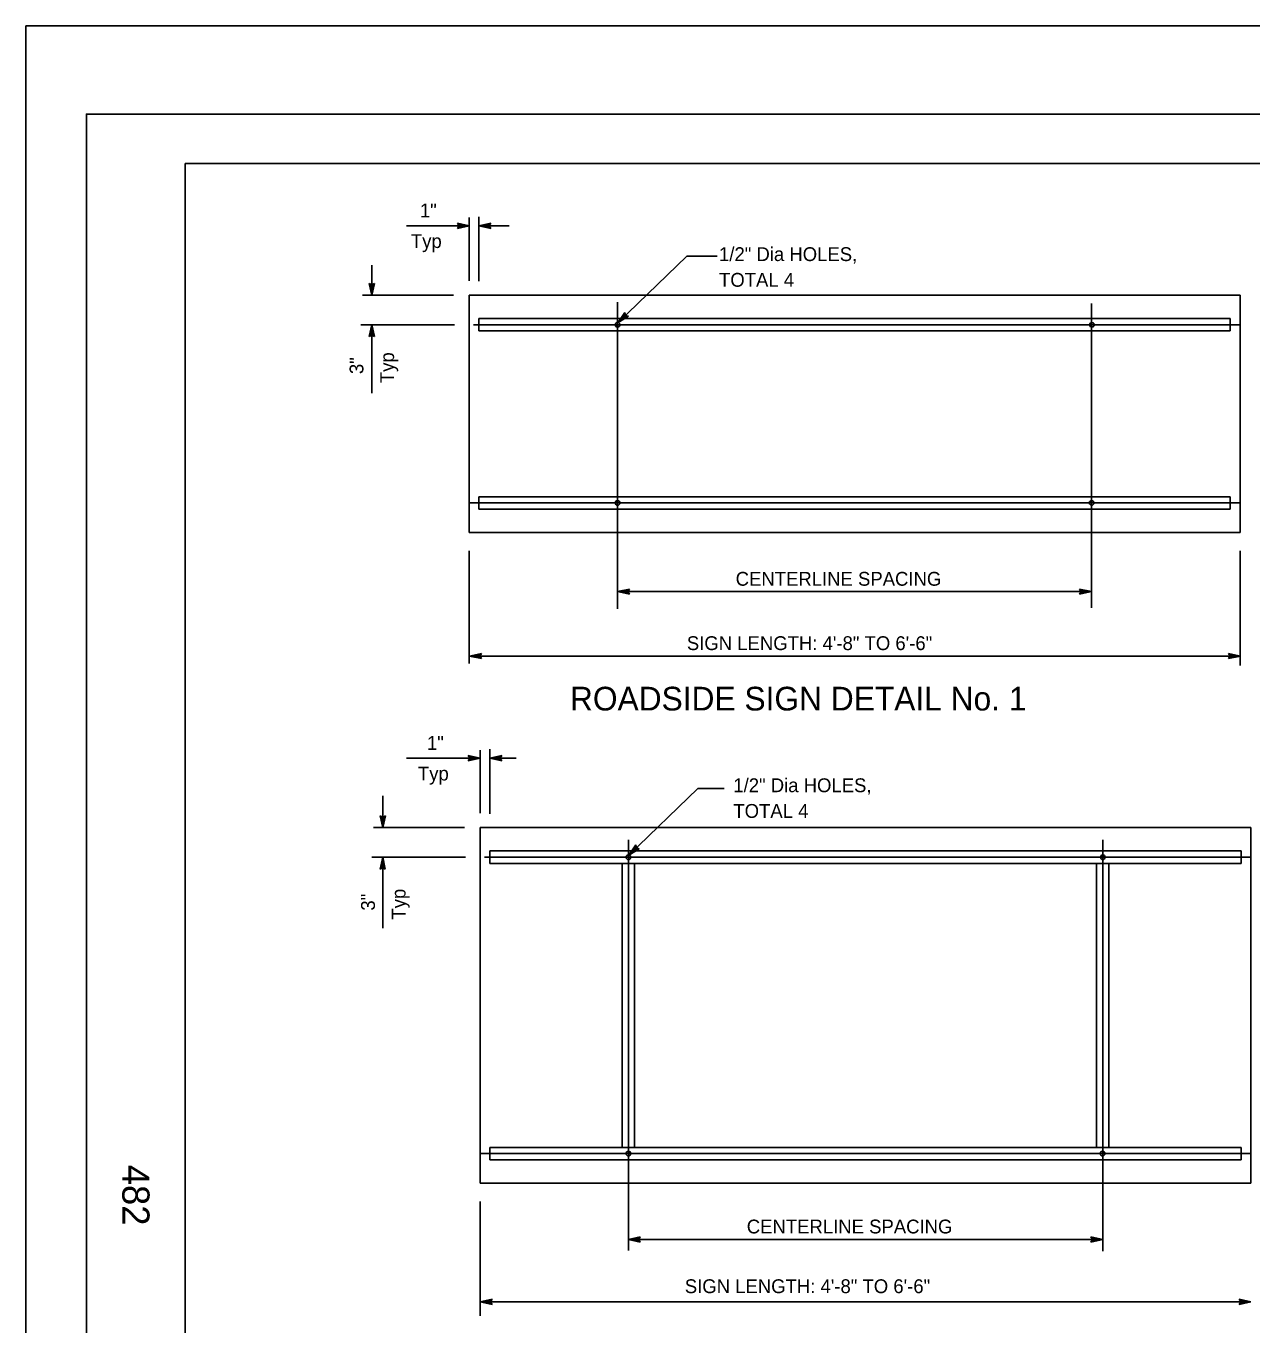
# Model space of a CAD drawing. Extents: x -894 to 866, y -476 to 714.
# Drawn here: x -894 to -274, y 57 to 714 of the extents above; entities that cross this region are included whole.
import ezdxf

# ---------------------------------------------------------------- set-up
doc = ezdxf.new("R2010")
doc.units = 0
for name, color, linetype in [('10 Sheet Format', 7, 'Continuous'), ('56 Stage 3 Anno', 7, 'Continuous'), ('57 Undefined', 7, 'Continuous'), ('60 Nongeo Data', 7, 'Continuous')]:
    doc.layers.add(name, color=color, linetype=linetype)

msp = doc.modelspace()

# ---------------------------------------------------------------- linework, layer by layer
at = {"layer": '10 Sheet Format'}
for p, q in [((-863.46, 668.96), (836.55, 668.96)), ((-863.46, 668.96), (-863.46, -431.04)), ((-813.45, 643.96), (811.55, 643.96)), ((-813.45, 643.96), (-813.45, -406.04))]:
    msp.add_line(p, q, dxfattribs=at)
for points in [[(-894.04, 713.56), (865.96, 713.56), (865.96, -476.44), (-894.04, -476.44)], [(-863.46, -431.04), (836.55, -431.04), (836.55, 668.96), (-863.46, 668.96)]]:
    msp.add_lwpolyline(points, close=True, dxfattribs=at)
at = {"layer": '56 Stage 3 Anno'}
for p, q in [((-669.79, 612.41), (-701.48, 612.41)), ((-674.99, 612.41), (-675.79, 613.75)), ((-675.79, 613.75), (-675.79, 613.75)), ((-675.79, 613.75), (-669.79, 612.41)), ((-669.79, 612.41), (-675.79, 611.08)), ((-675.79, 611.08), (-674.99, 612.41)), ((-675.79, 611.08), (-675.79, 611.08)), ((-675.57, 613.4), (-671.17, 612.41)), ((-671.18, 612.41), (-675.55, 611.44)), ((-672.55, 612.42), (-675.38, 611.79)), ((-675.34, 613.04), (-672.55, 612.42)), ((-675.16, 612.69), (-673.93, 612.42)), ((-673.93, 612.42), (-675.14, 612.15)), ((-669.79, 584.59), (-669.79, 616.55)), ((-669.79, 612.41), (-669.79, 612.41)), ((-664.87, 584.36), (-664.87, 617.02)), ((-664.87, 612.41), (-658.87, 613.74)), ((-649.54, 612.41), (-664.87, 612.41)), ((-658.87, 611.07), (-664.87, 612.41)), ((-664.87, 612.41), (-664.87, 612.41)), ((-659.08, 611.43), (-663.49, 612.41)), ((-663.48, 612.42), (-659.1, 613.38)), ((-662.1, 612.41), (-659.28, 613.04)), ((-659.32, 611.79), (-662.1, 612.41)), ((-660.72, 612.41), (-659.51, 612.68)), ((-659.49, 612.14), (-660.72, 612.41)), ((-658.87, 613.74), (-659.67, 612.41)), ((-659.67, 612.41), (-658.87, 611.07)), ((-658.87, 613.74), (-658.87, 613.74)), ((-658.87, 611.07), (-658.87, 611.07)), ((-719.09, 577.31), (-719.09, 592.47)), ((-559.66, 597.09), (-594.5, 563.41)), ((-544.33, 597.09), (-559.66, 597.09)), ((-719.09, 577.31), (-720.42, 583.31)), ((-720.42, 583.31), (-720.42, 583.31)), ((-720.42, 583.31), (-719.09, 582.51)), ((-719.09, 578.7), (-720.06, 583.08)), ((-719.09, 580.08), (-719.71, 582.9)), ((-719.08, 581.46), (-719.35, 582.67)), ((-719.09, 582.51), (-717.75, 583.31)), ((-717.75, 583.31), (-719.09, 577.31)), ((-718.1, 583.1), (-719.09, 578.69)), ((-718.46, 582.86), (-719.09, 580.08)), ((-718.81, 582.69), (-719.08, 581.46)), ((-717.75, 583.31), (-717.75, 583.31)), ((-677.74, 577.31), (-723.72, 577.31)), ((-719.09, 577.31), (-719.09, 577.31)), ((-594.79, 418.52), (-594.79, 573.73)), ((-355.03, 419.14), (-355.03, 573.13)), ((-594.5, 563.41), (-591.11, 568.54)), ((-589.26, 566.62), (-594.5, 563.41)), ((-589.66, 566.73), (-593.51, 564.37)), ((-593.5, 564.38), (-591.03, 568.12)), ((-592.51, 565.33), (-590.92, 567.75)), ((-590.08, 566.82), (-592.51, 565.33)), ((-591.52, 566.29), (-590.84, 567.32)), ((-590.45, 566.95), (-591.52, 566.29)), ((-591.11, 568.54), (-591.11, 568.54)), ((-591.11, 568.54), (-590.76, 567.03)), ((-590.76, 567.03), (-589.26, 566.62)), ((-589.26, 566.62), (-589.26, 566.62)), ((-677.27, 562.35), (-724.67, 562.35)), ((-720.43, 556.35), (-719.09, 562.35)), ((-720.07, 556.57), (-719.09, 560.97)), ((-719.71, 556.8), (-719.09, 559.59)), ((-719.09, 527.68), (-719.09, 562.35)), ((-719.09, 562.35), (-719.09, 562.35)), ((-719.09, 562.35), (-717.76, 556.35)), ((-719.09, 559.59), (-718.46, 556.76)), ((-719.08, 560.96), (-718.12, 556.59)), ((-667.55, 562.35), (-279.83, 562.35)), ((-594.5, 563.41), (-594.5, 563.41)), ((-719.09, 557.15), (-720.43, 556.35)), ((-720.43, 556.35), (-720.43, 556.35)), ((-719.37, 556.98), (-719.09, 558.21)), ((-719.09, 558.21), (-718.82, 557)), ((-717.76, 556.35), (-719.09, 557.15)), ((-717.76, 556.35), (-717.76, 556.35)), ((-669.79, 472.2), (-279.83, 472.2)), ((-669.79, 448.01), (-669.79, 390.9)), ((-279.75, 448.01), (-279.75, 389.94)), ((-594.79, 427.27), (-588.79, 428.6)), ((-355.03, 427.27), (-594.79, 427.27)), ((-588.79, 425.93), (-594.79, 427.27)), ((-594.79, 427.27), (-594.79, 427.27)), ((-589, 426.28), (-593.41, 427.26)), ((-593.4, 427.27), (-589.02, 428.24)), ((-592.02, 427.26), (-589.2, 427.89)), ((-589.24, 426.64), (-592.02, 427.26)), ((-590.64, 427.26), (-589.43, 427.53)), ((-589.41, 426.99), (-590.64, 427.26)), ((-588.79, 428.6), (-589.59, 427.27)), ((-589.59, 427.27), (-588.79, 425.93)), ((-588.79, 428.6), (-588.79, 428.6)), ((-360.23, 427.27), (-361.03, 428.61)), ((-361.03, 428.61), (-361.03, 428.61)), ((-361.03, 428.61), (-355.03, 427.27)), ((-355.03, 427.27), (-361.03, 425.94)), ((-361.03, 425.94), (-360.23, 427.27)), ((-360.81, 428.25), (-356.41, 427.27)), ((-356.42, 427.26), (-360.79, 426.29)), ((-357.79, 427.27), (-360.62, 426.64)), ((-360.58, 427.89), (-357.79, 427.27)), ((-360.4, 427.54), (-359.17, 427.27)), ((-359.17, 427.27), (-360.38, 427)), ((-355.03, 427.27), (-355.03, 427.27)), ((-588.79, 425.93), (-588.79, 425.93)), ((-361.03, 425.94), (-361.03, 425.94)), ((-669.63, 394.7), (-663.63, 396.03)), ((-279.67, 394.7), (-669.63, 394.7)), ((-663.63, 393.36), (-669.63, 394.7)), ((-669.63, 394.7), (-669.63, 394.7)), ((-663.84, 393.72), (-668.25, 394.7)), ((-668.24, 394.71), (-663.86, 395.67)), ((-666.86, 394.7), (-664.04, 395.33)), ((-664.08, 394.08), (-666.86, 394.7)), ((-665.48, 394.7), (-664.27, 394.97)), ((-664.25, 394.43), (-665.48, 394.7)), ((-663.63, 396.03), (-664.43, 394.7)), ((-664.43, 394.7), (-663.63, 393.36)), ((-663.63, 396.03), (-663.63, 396.03)), ((-284.87, 394.7), (-285.67, 396.04)), ((-285.67, 396.04), (-285.67, 396.04)), ((-285.67, 396.04), (-279.67, 394.7)), ((-279.67, 394.7), (-285.67, 393.37)), ((-285.67, 393.37), (-284.87, 394.7)), ((-285.45, 395.69), (-281.05, 394.7)), ((-281.06, 394.7), (-285.43, 393.73)), ((-282.43, 394.71), (-285.26, 394.08)), ((-285.22, 395.33), (-282.43, 394.71)), ((-285.04, 394.98), (-283.81, 394.71)), ((-283.81, 394.71), (-285.02, 394.44)), ((-279.67, 394.7), (-279.67, 394.7)), ((-663.63, 393.36), (-663.63, 393.36)), ((-285.67, 393.37), (-285.67, 393.37)), ((-664.27, 342.95), (-701.48, 342.95)), ((-669.47, 342.95), (-670.27, 344.29)), ((-670.27, 344.29), (-670.27, 344.29)), ((-670.27, 344.29), (-664.27, 342.95)), ((-664.27, 342.95), (-670.27, 341.62)), ((-670.27, 341.62), (-669.47, 342.95)), ((-670.27, 341.62), (-670.27, 341.62)), ((-670.06, 343.94), (-665.65, 342.95)), ((-665.66, 342.95), (-670.04, 341.98)), ((-667.03, 342.95), (-669.86, 342.33)), ((-669.82, 343.58), (-667.03, 342.95)), ((-669.65, 343.23), (-668.42, 342.95)), ((-668.42, 342.95), (-669.62, 342.69)), ((-664.27, 315.13), (-664.27, 347.09)), ((-664.27, 342.95), (-664.27, 342.95)), ((-659.35, 314.89), (-659.35, 347.56)), ((-659.35, 342.95), (-653.35, 344.28)), ((-645.98, 342.95), (-659.35, 342.95)), ((-653.35, 341.61), (-659.35, 342.95)), ((-659.35, 342.95), (-659.35, 342.95)), ((-653.57, 341.97), (-657.97, 342.95)), ((-657.96, 342.96), (-653.59, 343.92)), ((-656.59, 342.95), (-653.76, 343.58)), ((-653.8, 342.33), (-656.59, 342.95)), ((-655.21, 342.95), (-654, 343.22)), ((-653.98, 342.67), (-655.21, 342.95)), ((-653.35, 344.28), (-654.15, 342.95)), ((-654.15, 342.95), (-653.35, 341.61)), ((-653.35, 344.28), (-653.35, 344.28)), ((-653.35, 341.61), (-653.35, 341.61)), ((-713.57, 307.85), (-713.57, 323.98)), ((-554.14, 327.63), (-588.98, 293.95)), ((-540.78, 327.63), (-554.14, 327.63)), ((-713.57, 307.85), (-714.9, 313.85)), ((-714.9, 313.85), (-714.9, 313.85)), ((-714.9, 313.85), (-713.57, 313.05)), ((-713.57, 309.24), (-714.54, 313.62)), ((-713.57, 310.61), (-714.19, 313.44)), ((-713.57, 311.99), (-713.83, 313.2)), ((-713.57, 313.05), (-712.23, 313.85)), ((-712.23, 313.85), (-713.57, 307.85)), ((-712.59, 313.63), (-713.57, 309.23)), ((-712.95, 313.4), (-713.57, 310.61)), ((-713.29, 313.22), (-713.57, 311.99)), ((-712.23, 313.85), (-712.23, 313.85)), ((-672.22, 307.85), (-718.2, 307.85)), ((-713.57, 307.85), (-713.57, 307.85)), ((-589.27, 93.86), (-589.27, 301.69)), ((-588.98, 293.95), (-585.59, 299.08)), ((-583.74, 297.16), (-588.98, 293.95)), ((-587.99, 294.92), (-585.51, 298.66)), ((-584.14, 297.26), (-587.99, 294.91)), ((-587, 295.87), (-585.4, 298.28)), ((-584.56, 297.36), (-587, 295.87)), ((-586, 296.83), (-585.32, 297.86)), ((-584.93, 297.49), (-586, 296.83)), ((-585.59, 299.08), (-585.59, 299.08)), ((-585.59, 299.08), (-585.25, 297.57)), ((-585.25, 297.57), (-583.74, 297.16)), ((-583.74, 297.16), (-583.74, 297.16)), ((-349.31, 93.46), (-349.31, 301.69)), ((-671.75, 292.89), (-719.15, 292.89)), ((-714.91, 286.89), (-713.57, 292.89)), ((-714.55, 287.11), (-713.57, 291.51)), ((-714.19, 287.34), (-713.57, 290.13)), ((-713.57, 257.02), (-713.57, 292.89)), ((-713.57, 292.89), (-713.57, 292.89)), ((-713.57, 292.89), (-712.24, 286.89)), ((-713.57, 291.5), (-712.6, 287.12)), ((-713.57, 290.13), (-712.95, 287.3)), ((-662.03, 292.89), (-274.31, 292.89)), ((-588.98, 293.95), (-588.98, 293.95)), ((-713.57, 287.69), (-714.91, 286.89)), ((-714.91, 286.89), (-714.91, 286.89)), ((-713.85, 287.52), (-713.57, 288.75)), ((-713.57, 288.75), (-713.31, 287.54)), ((-712.24, 286.89), (-713.57, 287.69)), ((-712.24, 286.89), (-712.24, 286.89)), ((-664.27, 142.89), (-274.31, 142.89)), ((-664.27, 118.7), (-664.27, 60.83)), ((-589.27, 99.47), (-583.27, 100.8)), ((-349.31, 99.47), (-589.27, 99.47)), ((-583.27, 98.13), (-589.27, 99.47)), ((-589.27, 99.47), (-589.27, 99.47)), ((-583.49, 98.48), (-587.89, 99.46)), ((-587.88, 99.47), (-583.51, 100.44)), ((-586.51, 99.46), (-583.68, 100.09)), ((-583.72, 98.84), (-586.51, 99.46)), ((-585.13, 99.46), (-583.92, 99.73)), ((-583.9, 99.19), (-585.13, 99.46)), ((-583.27, 100.8), (-584.07, 99.47)), ((-584.07, 99.47), (-583.27, 98.13)), ((-583.27, 100.8), (-583.27, 100.8)), ((-354.51, 99.47), (-355.31, 100.81)), ((-355.31, 100.81), (-355.31, 100.81)), ((-355.31, 100.81), (-349.31, 99.47)), ((-349.31, 99.47), (-355.31, 98.14)), ((-355.31, 98.14), (-354.51, 99.47)), ((-355.1, 100.45), (-350.69, 99.47)), ((-350.7, 99.46), (-355.08, 98.49)), ((-352.07, 99.47), (-354.9, 98.84)), ((-354.86, 100.09), (-352.07, 99.47)), ((-354.69, 99.74), (-353.46, 99.47)), ((-353.46, 99.47), (-354.66, 99.2)), ((-349.31, 99.47), (-349.31, 99.47)), ((-583.27, 98.13), (-583.27, 98.13)), ((-355.31, 98.14), (-355.31, 98.14)), ((-664.27, 67.81), (-658.27, 69.14)), ((-274.31, 67.81), (-664.27, 67.81)), ((-658.27, 66.47), (-664.27, 67.81)), ((-664.27, 67.81), (-664.27, 67.81)), ((-658.49, 66.83), (-662.89, 67.81)), ((-662.88, 67.81), (-658.51, 68.78)), ((-661.51, 67.81), (-658.68, 68.43)), ((-658.72, 67.19), (-661.51, 67.81)), ((-660.13, 67.81), (-658.92, 68.07)), ((-658.9, 67.53), (-660.13, 67.81)), ((-658.27, 69.14), (-659.07, 67.81)), ((-659.07, 67.81), (-658.27, 66.47)), ((-658.27, 69.14), (-658.27, 69.14)), ((-658.27, 66.47), (-658.27, 66.47)), ((-279.51, 67.81), (-280.31, 69.15)), ((-280.31, 69.15), (-280.31, 69.15)), ((-280.31, 69.15), (-274.31, 67.81)), ((-274.31, 67.81), (-280.31, 66.48)), ((-280.31, 66.48), (-279.51, 67.81)), ((-280.31, 66.48), (-280.31, 66.48)), ((-280.1, 68.79), (-275.69, 67.81)), ((-275.7, 67.81), (-280.08, 66.84)), ((-277.07, 67.81), (-279.9, 67.19)), ((-279.86, 68.43), (-277.07, 67.81)), ((-279.69, 68.09), (-278.46, 67.81)), ((-278.46, 67.81), (-279.66, 67.54)), ((-274.31, 67.81), (-274.31, 67.81))]:
    msp.add_line(p, q, dxfattribs=at)
at = {"layer": '60 Nongeo Data'}
for p, q in [((-669.79, 577.31), (-279.83, 577.31)), ((-669.79, 577.31), (-669.79, 457.23)), ((-279.83, 577.31), (-279.83, 457.23)), ((-664.87, 565.5), (-284.75, 565.5)), ((-664.87, 565.5), (-664.87, 559.2)), ((-284.75, 565.5), (-284.75, 559.2)), ((-664.87, 559.2), (-284.75, 559.2)), ((-664.87, 475.34), (-284.75, 475.34)), ((-664.87, 475.34), (-664.87, 469.05)), ((-284.75, 475.34), (-284.75, 469.05)), ((-664.87, 469.05), (-284.75, 469.05)), ((-669.79, 457.23), (-279.83, 457.23)), ((-664.27, 307.85), (-274.31, 307.85)), ((-664.27, 307.85), (-664.27, 127.93)), ((-274.31, 307.85), (-274.31, 127.93)), ((-659.35, 296.04), (-279.23, 296.04)), ((-659.35, 296.04), (-659.35, 289.74)), ((-279.23, 296.04), (-279.23, 289.74)), ((-659.35, 289.74), (-279.23, 289.74)), ((-592.42, 146.04), (-592.42, 289.74)), ((-586.12, 146.04), (-586.12, 289.74)), ((-352.46, 146.04), (-352.46, 289.74)), ((-346.16, 146.04), (-346.16, 289.74)), ((-659.35, 146.04), (-279.23, 146.04)), ((-659.35, 146.04), (-659.35, 139.74)), ((-279.23, 146.04), (-279.23, 139.74)), ((-659.35, 139.74), (-279.23, 139.74)), ((-664.27, 127.93), (-274.31, 127.93))]:
    msp.add_line(p, q, dxfattribs=at)
for centre in [(-594.76, 562.35), (-354.77, 562.3), (-594.77, 472.17), (-354.9, 472.21), (-589.25, 292.89), (-349.25, 292.83), (-589.26, 142.86), (-349.38, 142.9)]:
    msp.add_circle(centre, 1.18, dxfattribs=at)

# ---------------------------------------------------------------- texts
at = {"layer": '10 Sheet Format'}
msp.add_text('482', height=13.779, rotation=270, dxfattribs=at).set_placement((-845.33, 137.24))
at = {"layer": '57 Undefined'}
for s, height, p in [('1"', 7, (-694.75, 616.68)), ('Typ', 7, (-699.31, 601.18)), ('1/2" Dia HOLES,', 7, (-543.42, 594.58)), ('TOTAL 4', 7, (-543.42, 581.58)), ('CENTERLINE SPACING', 7, (-535, 430.27)), ('SIGN LENGTH: 4\'-8" TO 6\'-6"', 7, (-559.69, 397.7)), ('ROADSIDE SIGN DETAIL No. 1', 12, (-618.83, 367.13)), ('1"', 7, (-691.19, 347.21)), ('Typ', 7, (-695.75, 331.71)), ('1/2" Dia HOLES,', 7, (-536.18, 325.79)), ('TOTAL 4', 7, (-536.18, 312.79)), ('CENTERLINE SPACING', 7, (-529.38, 102.47)), ('SIGN LENGTH: 4\'-8" TO 6\'-6"', 7, (-560.73, 72.26))]:
    msp.add_text(s, height=height, dxfattribs=at).set_placement(p)
for s, p in [('3"', (-723.32, 537.38)), ('Typ', (-707.82, 532.81)), ('Typ', (-702, 261.3)), ('3"', (-717.5, 265.86))]:
    msp.add_text(s, height=7, rotation=90, dxfattribs=at).set_placement(p)

doc.saveas('drawing.dxf')
